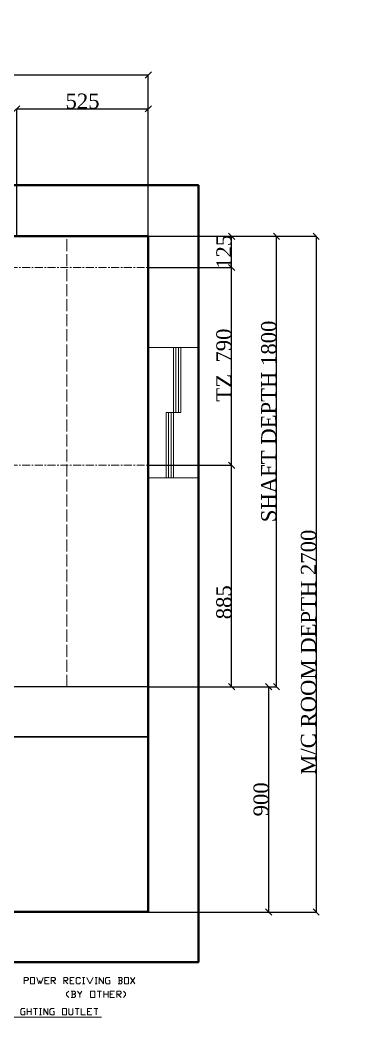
# Model space of a CAD drawing. Header units: millimetres. Extents: x -665 to 20454, y -27797 to 160.
# Drawn here: x 19112 to 20454, y -3824 to 160 of the extents above; entities that cross this region are included whole.
import ezdxf

# ---------------------------------------------------------------- set-up
doc = ezdxf.new("R2010")
doc.units = ezdxf.units.MM
doc.linetypes.add('$0$ACAD_ISO02W100', pattern=[15, 12, -3])
doc.linetypes.add('$0$CENTER', pattern=[50.8, 31.75, -6.35, 6.35, -6.35])
for name, color, linetype, lineweight in [('$0$Car', 3, 'Continuous', 18), ('$0$CL', 2, '$0$CENTER', 0), ('$0$DL', 8, '$0$ACAD_ISO02W100', 0), ('$0$Wall', 1, 'Continuous', 50)]:
    doc.layers.add(name, color=color, linetype=linetype, lineweight=lineweight)
doc.styles.add('$0$nassar2', font='cent.shx', dxfattribs={"height": 60})
doc.dimstyles.new('$0$Nassar2', dxfattribs={"dimtxt": 35, "dimasz": 25, "dimexe": 1.25, "dimexo": 0.625, "dimtad": 1, "dimtxsty": '$0$nassar2', "dimblk": '$0$_Oblique', "dimcen": 2.5, "dimadec": 0, "dimazin": 0, "dimtfac": 1, "dimtmove": 0, "dimatfit": 3, "dimldrblk": '$0$_Oblique', "dimfxl": 1, "dimarcsym": 0})

# ---------------------------------------------------------------- blocks, each defined once
blk = doc.blocks.new('$0$_Oblique')
at = {"color": 0, "linetype": 'ByBlock', "lineweight": -2}
blk.add_line((-0.5, -0.5), (0.5, 0.5), dxfattribs=at)
blk = doc.blocks.new('*D39')
at = {"color": 0, "lineweight": -2, "transparency": 16777216}
for p, q in [((19624.8, -1619.4), (19958.2, -1619.4)), ((19956.9, -2504.4), (19956.9, -1619.4)), ((19624.8, -2504.4), (19958.2, -2504.4))]:
    blk.add_line(p, q, dxfattribs=at)
at = {"layer": 'Defpoints', "color": 0, "transparency": 16777216}
for p in [(19624.2, -1619.4), (19956.9, -1619.4), (19624.2, -2504.4)]:
    blk.add_point(p, dxfattribs=at)
at = {"color": 0, "lineweight": -2, "transparency": 16777216, "xscale": 25, "yscale": 25, "zscale": 25}
for p, rotation in [((19956.9, -1619.4), 90), ((19956.9, -2504.4), 270)]:
    blk.add_blockref('$0$_Oblique', p, dxfattribs=dict(at, rotation=rotation))
at = {"color": 0, "transparency": 16777216, "insert": (19926.3, -2166.9), "char_height": 60, "attachment_point": 5, "rotation": 90, "style": '$0$nassar2'}
blk.add_mtext('885', dxfattribs=at)
blk = doc.blocks.new('*D40')
at = {"color": 0, "lineweight": -2, "transparency": 16777216}
for p, q in [((19624.8, -829.4), (19958.2, -829.4)), ((19956.9, -1619.4), (19956.9, -829.4)), ((19624.8, -1619.4), (19958.2, -1619.4))]:
    blk.add_line(p, q, dxfattribs=at)
at = {"layer": 'Defpoints', "color": 0, "transparency": 16777216}
for p in [(19624.2, -829.4), (19956.9, -829.4), (19624.2, -1619.4)]:
    blk.add_point(p, dxfattribs=at)
at = {"color": 0, "lineweight": -2, "transparency": 16777216, "xscale": 25, "yscale": 25, "zscale": 25}
for p, rotation in [((19956.9, -829.4), 90), ((19956.9, -1619.4), 270)]:
    blk.add_blockref('$0$_Oblique', p, dxfattribs=dict(at, rotation=rotation))
at = {"color": 0, "transparency": 16777216, "insert": (19926.3, -1219.4), "char_height": 60, "attachment_point": 5, "rotation": 90, "style": '$0$nassar2'}
blk.add_mtext('TZ  790', dxfattribs=at)
blk = doc.blocks.new('*D41')
at = {"color": 0, "lineweight": -2, "transparency": 16777216}
for p, q in [((19624.8, -704.4), (19958.2, -704.4)), ((19956.9, -829.4), (19956.9, -704.4)), ((19624.8, -829.4), (19958.2, -829.4))]:
    blk.add_line(p, q, dxfattribs=at)
at = {"layer": 'Defpoints', "color": 0, "transparency": 16777216}
for p in [(19624.2, -704.4), (19956.9, -704.4), (19624.2, -829.4)]:
    blk.add_point(p, dxfattribs=at)
at = {"color": 0, "lineweight": -2, "transparency": 16777216, "xscale": 25, "yscale": 25, "zscale": 25}
for p, rotation in [((19956.9, -704.4), 90), ((19956.9, -829.4), 270)]:
    blk.add_blockref('$0$_Oblique', p, dxfattribs=dict(at, rotation=rotation))
at = {"color": 0, "transparency": 16777216, "insert": (19926.3, -766.9), "char_height": 60, "attachment_point": 5, "rotation": 90, "style": '$0$nassar2'}
blk.add_mtext('125', dxfattribs=at)
blk = doc.blocks.new('*D42')
at = {"color": 0, "lineweight": -2, "transparency": 16777216}
for p, q in [((19957.9, -2504.4), (20106.7, -2504.4)), ((20105.4, -3404.4), (20105.4, -2504.4)), ((19957.9, -3404.4), (20106.7, -3404.4))]:
    blk.add_line(p, q, dxfattribs=at)
at = {"layer": 'Defpoints', "color": 0, "transparency": 16777216}
for p in [(19957.3, -2504.4), (20105.4, -2504.4), (19957.3, -3404.4)]:
    blk.add_point(p, dxfattribs=at)
at = {"color": 0, "lineweight": -2, "transparency": 16777216, "xscale": 25, "yscale": 25, "zscale": 25}
for p, rotation in [((20105.4, -2504.4), 90), ((20105.4, -3404.4), 270)]:
    blk.add_blockref('$0$_Oblique', p, dxfattribs=dict(at, rotation=rotation))
at = {"color": 0, "transparency": 16777216, "insert": (20074.8, -2954.4), "char_height": 60, "attachment_point": 5, "rotation": 90, "style": '$0$nassar2'}
blk.add_mtext('900', dxfattribs=at)
blk = doc.blocks.new('*D43')
at = {"color": 0, "lineweight": -2, "transparency": 16777216}
for p, q in [((20047.7, -704.4), (20137.3, -704.4)), ((20136.1, -2504.4), (20136.1, -704.4)), ((20047.7, -2504.4), (20137.3, -2504.4))]:
    blk.add_line(p, q, dxfattribs=at)
at = {"layer": 'Defpoints', "color": 0, "transparency": 16777216}
for p in [(20047.1, -704.4), (20136.1, -704.4), (20047.1, -2504.4)]:
    blk.add_point(p, dxfattribs=at)
at = {"color": 0, "lineweight": -2, "transparency": 16777216, "xscale": 25, "yscale": 25, "zscale": 25}
for p, rotation in [((20136.1, -704.4), 90), ((20136.1, -2504.4), 270)]:
    blk.add_blockref('$0$_Oblique', p, dxfattribs=dict(at, rotation=rotation))
at = {"color": 0, "transparency": 16777216, "insert": (20105.4, -1444.4), "char_height": 60, "attachment_point": 5, "rotation": 90, "style": '$0$nassar2'}
blk.add_mtext('SHAFT DEPTH 1800', dxfattribs=at)
blk = doc.blocks.new('*D44')
at = {"color": 0, "lineweight": -2, "transparency": 16777216}
for p, q in [((19624.8, -704.4), (20296, -704.4)), ((20294.7, -704.4), (20294.7, -3404.4)), ((19624.8, -3404.4), (20296, -3404.4))]:
    blk.add_line(p, q, dxfattribs=at)
at = {"layer": 'Defpoints', "color": 0, "transparency": 16777216}
for p in [(19624.2, -704.4), (19624.2, -3404.4), (20294.7, -3404.4)]:
    blk.add_point(p, dxfattribs=at)
at = {"color": 0, "lineweight": -2, "transparency": 16777216, "xscale": 25, "yscale": 25, "zscale": 25}
for p, rotation in [((20294.7, -704.4), 90), ((20294.7, -3404.4), 270)]:
    blk.add_blockref('$0$_Oblique', p, dxfattribs=dict(at, rotation=rotation))
at = {"color": 0, "transparency": 16777216, "insert": (20264.1, -2366.5), "char_height": 60, "attachment_point": 5, "rotation": 90, "style": '$0$nassar2'}
blk.add_mtext('M/C ROOM DEPTH 2700', dxfattribs=at)
blk = doc.blocks.new('*D45')
at = {"color": 0, "lineweight": -2, "transparency": 16777216}
for p, q in [((17254.2, -703.8), (17254.2, -59.4)), ((19624.2, -60.6), (17254.2, -60.6)), ((19624.2, -703.8), (19624.2, -59.4))]:
    blk.add_line(p, q, dxfattribs=at)
at = {"layer": 'Defpoints', "color": 0, "transparency": 16777216}
for p in [(17254.2, -60.6), (17254.2, -704.4), (19624.2, -704.4)]:
    blk.add_point(p, dxfattribs=at)
at = {"color": 0, "lineweight": -2, "transparency": 16777216, "xscale": 25, "yscale": 25, "zscale": 25, "rotation": 180}
blk.add_blockref('$0$_Oblique', (17254.2, -60.6), dxfattribs=at)
at = {"color": 0, "lineweight": -2, "transparency": 16777216, "xscale": 25, "yscale": 25, "zscale": 25}
blk.add_blockref('$0$_Oblique', (19624.2, -60.6), dxfattribs=at)
at = {"color": 0, "transparency": 16777216, "insert": (18439.2, -30), "char_height": 60, "attachment_point": 5, "style": '$0$nassar2'}
blk.add_mtext('M/C ROOM WIDTH  2370', dxfattribs=at)
blk = doc.blocks.new('*D47')
at = {"color": 0, "lineweight": -2, "transparency": 16777216}
for p, q in [((19099.2, -703.8), (19099.2, -194.3)), ((19099.2, -195.6), (19624.2, -195.6)), ((19624.2, -270.5), (19624.2, -194.3))]:
    blk.add_line(p, q, dxfattribs=at)
at = {"layer": 'Defpoints', "color": 0, "transparency": 16777216}
for p in [(19624.2, -195.6), (19624.2, -271.1), (19099.2, -704.4)]:
    blk.add_point(p, dxfattribs=at)
at = {"color": 0, "lineweight": -2, "transparency": 16777216, "xscale": 25, "yscale": 25, "zscale": 25, "rotation": 180}
blk.add_blockref('$0$_Oblique', (19099.2, -195.6), dxfattribs=at)
at = {"color": 0, "lineweight": -2, "transparency": 16777216, "xscale": 25, "yscale": 25, "zscale": 25}
blk.add_blockref('$0$_Oblique', (19624.2, -195.6), dxfattribs=at)
at = {"color": 0, "transparency": 16777216, "insert": (19361.7, -164.9), "char_height": 60, "attachment_point": 5, "style": '$0$nassar2'}
blk.add_mtext('525', dxfattribs=at)

msp = doc.modelspace()

# ---------------------------------------------------------------- linework, layer by layer
at = {"layer": '$0$Car'}
for p, q in [((19824.174, -1149.131), (19624.174, -1149.131)), ((19824.174, -1669.378), (19624.174, -1669.378))]:
    msp.add_line(p, q, dxfattribs=at)
at = {"layer": '$0$CL'}
for p, q in [((16479.308, -829.378), (19624.174, -829.378)), ((16479.308, -1619.378), (19624.174, -1619.378))]:
    msp.add_line(p, q, dxfattribs=at)
at = {"layer": '$0$DL', "ltscale": 4}
msp.add_line((19299.174, -2504.378), (19299.174, -704.378), dxfattribs=at)
at = {"layer": '$0$Wall'}
msp.add_line((18839.194, -3604.378), (19624.174, -3604.378), dxfattribs=at)
for points in [[(19624.174, -3604.378), (19824.174, -3604.378), (19824.174, -500.676), (17054.174, -500.676), (17054.174, -3604.378), (17939.174, -3604.378)], [(18839.194, -3404.378), (19624.174, -3404.378), (19624.174, -704.378), (17254.174, -704.378), (17254.174, -3404.378), (17939.174, -3404.378)]]:
    msp.add_lwpolyline(points, dxfattribs=at)
msp.add_line((19824.174, -1170.928), (19824.174, -1149.131))
at = {"color": 7, "linetype": 'Continuous', "lineweight": 20}
for points in [[(19725.156, -1669.378), (19725.156, -1149.131)], [(19734.644, -1409.254), (19734.644, -1149.131)], [(19744.644, -1409.254), (19744.644, -1149.131)], [(19754.644, -1409.254), (19754.644, -1149.131)], [(19695.142, -1669.378), (19695.142, -1409.254)], [(19705.142, -1669.378), (19705.142, -1409.254), (19705.142, -1409.254)], [(19715.142, -1669.378), (19715.142, -1409.254)]]:
    msp.add_lwpolyline(points, dxfattribs=at)
for points in [[(19824.174, -1149.131), (19824.174, -1669.378)], [(19624.174, -2504.378), (17254.174, -2504.378)], [(18038.866, -2704.378), (19624.174, -2704.378), (19624.174, -2504.378), (18761.29, -2504.378)], [(19624.174, -2704.378), (17254.174, -2704.378)]]:
    msp.add_lwpolyline(points)
at = {"color": 7, "linetype": 'Continuous', "lineweight": 20, "true_color": 0x000007}
for points in [[(19695.142, -1409.254), (19754.644, -1409.254), (19754.644, -1409.254)], [(19128.711, -3691.355), (19128.711, -3666.074), (19141.351, -3666.074), (19145.565, -3670.287), (19145.565, -3674.501), (19141.351, -3678.714), (19128.711, -3678.714)], [(19178.746, -3666.074), (19187.173, -3691.355), (19190.86, -3678.714), (19195.6, -3691.355), (19204.027, -3666.074)], [(19211.928, -3691.355), (19211.928, -3666.074), (19228.782, -3666.074)], [(19211.928, -3678.714), (19220.355, -3678.714), (19220.355, -3678.714)], [(19211.928, -3691.355), (19228.782, -3691.355), (19228.782, -3691.355)], [(19236.682, -3691.355), (19236.682, -3666.074), (19249.849, -3666.074), (19253.536, -3670.287), (19253.536, -3674.501), (19249.849, -3678.714), (19236.682, -3678.714)], [(19241.422, -3678.714), (19253.536, -3691.355), (19253.536, -3691.355)], [(19287.244, -3691.355), (19287.244, -3666.074), (19299.358, -3666.074), (19303.571, -3670.287), (19303.571, -3674.501), (19299.358, -3678.714), (19287.244, -3678.714)], [(19290.931, -3678.714), (19303.571, -3691.355), (19303.571, -3691.355)], [(19311.998, -3691.355), (19311.998, -3666.074), (19328.326, -3666.074)], [(19311.998, -3678.714), (19320.425, -3678.714), (19320.425, -3678.714)], [(19311.998, -3691.355), (19328.326, -3691.355), (19328.326, -3691.355)], [(19353.607, -3686.615), (19349.393, -3691.355), (19340.966, -3691.355), (19336.753, -3686.615), (19336.753, -3670.287), (19340.966, -3666.074), (19349.393, -3666.074), (19353.607, -3670.287)], [(19362.034, -3666.074), (19370.461, -3666.074), (19370.461, -3666.074)], [(19362.034, -3691.355), (19370.461, -3691.355), (19370.461, -3691.355)], [(19366.247, -3666.074), (19366.247, -3691.355), (19366.247, -3691.355)], [(19378.888, -3666.074), (19391.002, -3691.355), (19403.642, -3666.074)], [(19412.069, -3666.074), (19419.97, -3666.074), (19419.97, -3666.074)], [(19412.069, -3691.355), (19419.97, -3691.355), (19419.97, -3691.355)], [(19416.283, -3666.074), (19416.283, -3691.355), (19416.283, -3691.355)], [(19428.397, -3691.355), (19428.397, -3666.074), (19445.251, -3691.355), (19445.251, -3666.074)], [(19466.318, -3678.714), (19470.532, -3678.714), (19470.532, -3691.355), (19457.891, -3691.355), (19453.678, -3686.615), (19453.678, -3670.287), (19457.891, -3666.074), (19470.532, -3666.074)], [(19515.827, -3678.714), (19520.567, -3674.501), (19520.567, -3670.287), (19515.827, -3666.074), (19503.713, -3666.074)], [(19503.713, -3691.355), (19515.827, -3691.355), (19520.567, -3686.615), (19520.567, -3682.928), (19515.827, -3678.714), (19507.927, -3678.714)], [(19507.927, -3666.074), (19507.927, -3691.355), (19507.927, -3691.355)], [(19553.749, -3691.355), (19570.076, -3666.074), (19570.076, -3666.074)], [(19553.749, -3666.074), (19570.076, -3691.355), (19570.076, -3691.355)], [(19307.258, -3720.323), (19298.305, -3728.75), (19298.305, -3737.177), (19307.258, -3745.604)], [(19328.853, -3732.963), (19333.066, -3728.75), (19333.066, -3724.536), (19328.853, -3720.323), (19316.212, -3720.323)], [(19316.212, -3745.604), (19328.853, -3745.604), (19333.066, -3741.39), (19333.066, -3737.177), (19328.853, -3732.963), (19320.425, -3732.963)], [(19320.425, -3720.323), (19320.425, -3745.604), (19320.425, -3745.604)], [(19342.02, -3720.323), (19350.973, -3732.963), (19350.973, -3745.604)], [(19350.973, -3732.963), (19359.4, -3720.323), (19359.4, -3720.323)], [(19419.97, -3720.323), (19437.877, -3720.323), (19437.877, -3720.323)], [(19428.923, -3720.323), (19428.923, -3745.604), (19428.923, -3745.604)], [(19446.304, -3745.604), (19446.304, -3720.323), (19446.304, -3720.323)], [(19446.304, -3732.963), (19463.685, -3732.963), (19463.685, -3732.963)], [(19463.685, -3720.323), (19463.685, -3745.604), (19463.685, -3745.604)], [(19472.639, -3745.604), (19472.639, -3720.323), (19490.019, -3720.323)], [(19472.639, -3732.963), (19481.066, -3732.963), (19481.066, -3732.963)], [(19498.973, -3745.604), (19498.973, -3720.323), (19511.614, -3720.323), (19515.827, -3724.536), (19515.827, -3728.75), (19511.614, -3732.963), (19498.973, -3732.963)], [(19502.66, -3732.963), (19515.827, -3745.604), (19515.827, -3745.604)], [(19524.781, -3720.323), (19533.734, -3728.75), (19533.734, -3737.177), (19524.781, -3745.604)], [(19472.639, -3745.604), (19490.019, -3745.604), (19490.019, -3745.604)], [(19063.807, -3824.136), (19437.229, -3824.136), (19437.229, -3824.136)], [(19128.063, -3802.542), (19131.75, -3802.542), (19131.75, -3815.182), (19119.636, -3815.182), (19115.422, -3810.969), (19115.422, -3794.641), (19119.636, -3790.428), (19131.75, -3790.428)], [(19140.177, -3815.182), (19140.177, -3790.428), (19140.177, -3790.428)], [(19140.177, -3802.542), (19157.031, -3802.542), (19157.031, -3802.542)], [(19157.031, -3790.428), (19157.031, -3815.182), (19157.031, -3815.182)], [(19165.458, -3790.428), (19181.785, -3790.428), (19181.785, -3790.428)], [(19173.885, -3790.428), (19173.885, -3815.182), (19173.885, -3815.182)], [(19190.212, -3790.428), (19198.639, -3790.428), (19198.639, -3790.428)], [(19190.212, -3815.182), (19198.639, -3815.182), (19198.639, -3815.182)], [(19194.426, -3790.428), (19194.426, -3815.182), (19194.426, -3815.182)], [(19207.066, -3815.182), (19207.066, -3790.428), (19223.394, -3815.182), (19223.394, -3790.428)], [(19244.461, -3802.542), (19248.675, -3802.542), (19248.675, -3815.182), (19236.034, -3815.182), (19231.821, -3810.969), (19231.821, -3794.641), (19236.034, -3790.428), (19248.675, -3790.428)], [(19306.61, -3790.428), (19306.61, -3810.969), (19311.351, -3815.182), (19319.251, -3815.182), (19323.464, -3810.969), (19323.464, -3790.428)], [(19331.891, -3790.428), (19348.745, -3790.428), (19348.745, -3790.428)], [(19340.318, -3790.428), (19340.318, -3815.182), (19340.318, -3815.182)], [(19356.646, -3790.428), (19356.646, -3815.182), (19373.5, -3815.182)], [(19381.927, -3815.182), (19381.927, -3790.428), (19398.781, -3790.428)], [(19381.927, -3802.542), (19390.354, -3802.542), (19390.354, -3802.542)], [(19381.927, -3815.182), (19398.781, -3815.182), (19398.781, -3815.182)], [(19407.208, -3790.428), (19423.535, -3790.428), (19423.535, -3790.428)], [(19415.635, -3790.428), (19415.635, -3815.182), (19415.635, -3815.182)]]:
    msp.add_lwpolyline(points, dxfattribs=at)
for points in [[(19153.465, -3691.355), (19153.465, -3666.074), (19170.319, -3666.074), (19170.319, -3691.355)], [(19528.994, -3691.355), (19528.994, -3666.074), (19545.322, -3666.074), (19545.322, -3691.355)], [(19394.162, -3745.604), (19394.162, -3720.323), (19411.543, -3720.323), (19411.543, -3745.604)], [(19281.856, -3815.182), (19281.856, -3790.428), (19298.183, -3790.428), (19298.183, -3815.182)]]:
    msp.add_lwpolyline(points, close=True, dxfattribs=at)

# ---------------------------------------------------------------- dimensions: what is measured, and where the dimension line sits
dim = msp.add_linear_dim(base=(17254.174, -60.625), p1=(19624.174, -704.378), p2=(17254.174, -704.378), text='M/C ROOM WIDTH  <>', dimstyle='$0$Nassar2')
dim.commit()
dim.dimension.update_dxf_attribs({"geometry": '*D45', "text_midpoint": (18439.174, -60.625), "dimtype": 160})
dim = msp.add_linear_dim(base=(19624.174, -195.56), p1=(19099.174, -704.378), p2=(19624.174, -271.11), dimstyle='$0$Nassar2')
dim.commit()
dim.dimension.update_dxf_attribs({"geometry": '*D47', "text_midpoint": (19361.674, -195.56), "dimtype": 160})
for base, p1, p2, picture, middle in [((19956.94, -704.378), (19624.174, -829.378), (19624.171, -704.378), '*D41', (19956.94, -766.878)), ((19956.94, -1619.378), (19624.174, -2504.378), (19624.174, -1619.378), '*D39', (19956.94, -2166.878)), ((20105.437, -2504.378), (19957.279, -3404.378), (19957.279, -2504.378), '*D42', (20105.437, -2954.378))]:
    dim = msp.add_linear_dim(base=base, p1=p1, p2=p2, angle=90, dimstyle='$0$Nassar2')
    dim.commit()
    dim.dimension.update_dxf_attribs({"geometry": picture, "text_midpoint": middle, "dimtype": 160})
for base, p1, p2, text, picture, middle in [((20294.746, -3404.378), (19624.171, -704.378), (19624.174, -3404.378), 'M/C ROOM DEPTH <>', '*D44', (20294.746, -2366.477)), ((20136.062, -704.378), (20047.085, -2504.378), (20047.085, -704.378), 'SHAFT DEPTH <>', '*D43', (20136.062, -1444.378)), ((19956.94, -829.378), (19624.174, -1619.378), (19624.174, -829.378), 'TZ  <>', '*D40', (19956.94, -1219.378))]:
    dim = msp.add_linear_dim(base=base, p1=p1, p2=p2, angle=90, text=text, dimstyle='$0$Nassar2')
    dim.commit()
    dim.dimension.update_dxf_attribs({"geometry": picture, "text_midpoint": middle, "dimtype": 160})

doc.saveas('drawing.dxf')
